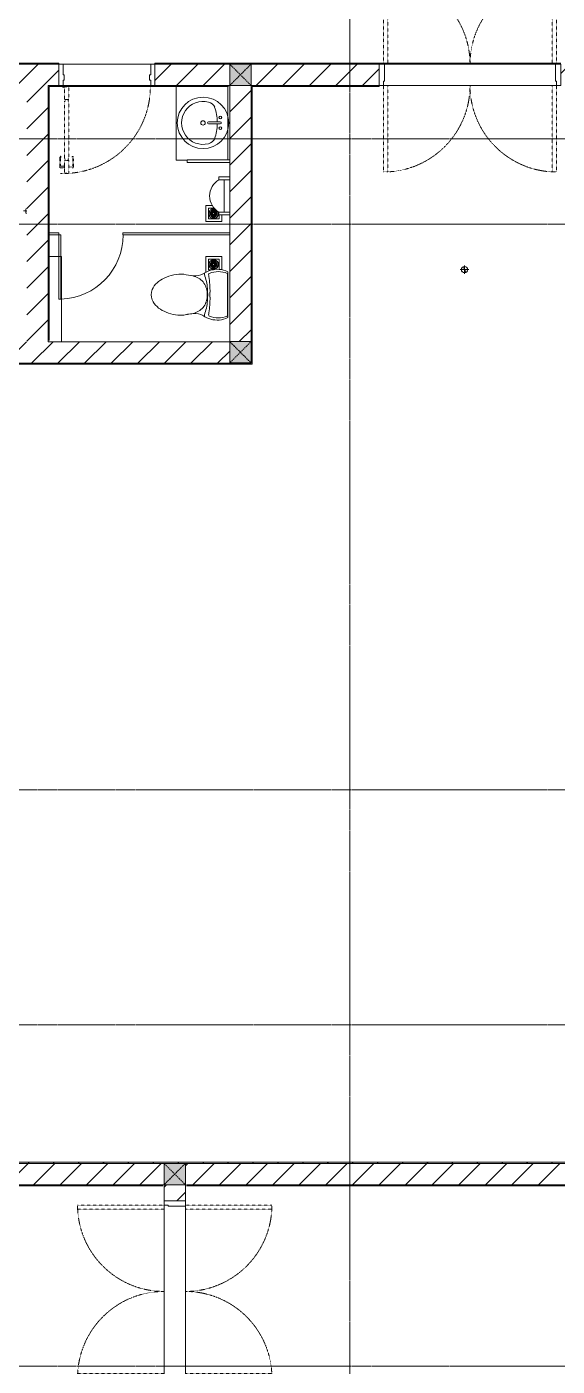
# Model space of a CAD drawing. Header units: millimetres. Extents: x 5359 to 218750, y -16347 to 109893.
# Drawn here: x 102928 to 107894, y 33837 to 46387 of the extents above; entities that cross this region are included whole.
import ezdxf

# ---------------------------------------------------------------- set-up
doc = ezdxf.new("R2010")
doc.units = ezdxf.units.MM
for name, pattern in [('Dash', [6, 3, -3]), ('Grid Line', [22.225, 12.7, -3.175, 3.175, -3.175]), ('IMPORT-CENTER _3_', [10.16, 6.35, -1.27, 1.27, -1.27]), ('NET VAN', [1.06, 0.53, -0.53])]:
    doc.linetypes.add(name, pattern=pattern)
for name, color, linetype, lineweight in [('0-1', 7, 'Continuous', 5), ('A-DETL-GENF-2', 9, 'NET VAN', 9), ('A-DOOR', 31, 'Continuous', 9), ('A-DOOR-FRAM', 31, 'Continuous', 9), ('A-FLOR', 192, 'Continuous', 9), ('A-WALL', 113, 'Continuous', 9), ('A-WALL-3', 113, 'Continuous', 18), ('A-WALL-PATT-3', 111, 'Continuous', 9), ('G-IMPT', 8, 'Continuous', 9), ('G-IMPT-1', 8, 'IMPORT-CENTER _3_', 9), ('I-WALL', 2, 'Continuous', 9), ('I-WALL-3', 2, 'Continuous', 18), ('M-EQPM', 50, 'Continuous', 9), ('P-SANR-FIXT', 6, 'Continuous', 9), ('S-BEAM-1', 9, 'Continuous', 9), ('S-COLS', 52, 'Continuous', 9), ('S-COLS-1', 253, 'Continuous', 5), ('S-COLS-4', 52, 'Continuous', 18), ('S-COLS-5', 52, 'Dash', 9), ('S-COLS-HDLN', 52, 'Dash', 9), ('S-GRID-1', 1, 'Grid Line', 9)]:
    doc.layers.add(name, color=color, linetype=linetype, lineweight=lineweight)
pattern_1 = [(45, (0, 0), (-124.4508, 124.4508), [])]
pattern_2 = [(45, (0, 0), (-116.67262, 116.67262), [])]

# ---------------------------------------------------------------- blocks, each defined once
blk = doc.blocks.new('NCV_TKTC_KET CAU_rvt-1-TKCS_MB ĐỊNH VỊ CỔNG-HÀNG RÀO')
at = {"layer": 'S-BEAM-1'}
for p in [(103138, 44235), (103252, 43437)]:
    blk.add_line(p, (103252, 44235), dxfattribs=at)
blk = doc.blocks.new('FD_07 - FD_07-1700x2200-CỬA ĐI 2 CÁNH-910693-TKCS_MB ĐỊNH VỊ CỔNG-HÀNG RÀO')
at = {"layer": 'A-DETL-GENF-2'}
for p, q in [((-810, 910), (-810, 100)), ((-770, 910), (-810, 910)), ((-770, 100), (-770, 910)), ((770, 100), (770, 910)), ((770, 910), (810, 910)), ((810, 910), (810, 100)), ((-810, 100), (-770, 100)), ((810, 100), (770, 100)), ((-810, -910), (-810, -100)), ((-810, -100), (-770, -100)), ((-770, -100), (-770, -910)), ((810, -100), (770, -100)), ((770, -100), (770, -910)), ((810, -910), (810, -100)), ((-770, -910), (-810, -910)), ((770, -910), (810, -910))]:
    blk.add_line(p, q, dxfattribs=at)
for centre, start, end in [((-810, 100), 0, 87.1694), ((810, 100), 92.8306, 180), ((-810, -100), 272.8306, 360), ((810, -100), 180, 267.1694)]:
    blk.add_arc(centre, 810, start, end, dxfattribs=at)
at = {"layer": 'A-DOOR'}
for p, q in [((-810, 100), (810, 100)), ((800, -100), (-800, -100))]:
    blk.add_line(p, q, dxfattribs=at)
at = {"layer": 'A-DOOR-FRAM'}
for p, q in [((-810, 100), (-850, 100)), ((-850, 100), (-850, -100)), ((-810, 60), (-810, 100)), ((-800, 60), (-810, 60)), ((-800, -100), (-800, 60)), ((810, 60), (800, 60)), ((800, 60), (800, -100)), ((850, 100), (810, 100)), ((810, 100), (810, 60)), ((850, -100), (850, 100)), ((-850, -100), (-800, -100)), ((800, -100), (850, -100))]:
    blk.add_line(p, q, dxfattribs=at)
blk = doc.blocks.new('THU NUOC - THU NUOC-1836407-TKCS_MB ĐỊNH VỊ CỔNG-HÀNG RÀO')
at = {"layer": 'M-EQPM'}
for p, q in [((-66, 47), (-66, -79)), ((-41, 42), (-41, -54)), ((-23, 11), (41, 11)), ((41, 5), (-23, 5)), ((-11, 23), (28, 23)), ((28, 17), (-11, 17)), ((-1, 36), (19, 36)), ((19, 30), (-1, 30)), ((59, 46), (10, 46)), ((59, -54), (59, 46)), ((84, -79), (84, 70)), ((-66, -79), (84, -79)), ((-41, -54), (59, -54)), ((-23, -1), (1, -1)), ((1, -7), (-23, -7)), ((-23, -14), (41, -14)), ((41, -20), (-23, -20)), ((-11, -26), (28, -26)), ((28, -32), (-11, -32)), ((-1, -38), (19, -38)), ((19, -44), (-1, -44)), ((1, -1), (1, -7)), ((17, -1), (41, -1)), ((17, -7), (17, -1)), ((41, -7), (17, -7))]:
    blk.add_line(p, q, dxfattribs=at)
for centre, radius, start, end in [((9, -4), 45, 0, 180), ((9, -4), 45, 0, 180), ((-23, 8), 3, 90, 270), ((-11, 20), 3, 90, 270), ((-1, 33), 3, 90, 270), ((19, 33), 3, 270, 90), ((28, 20), 3, 270, 90), ((41, 8), 3, 270, 90), ((9, -4), 45, 180, 360), ((9, -4), 45, 180, 360), ((-23, -4), 3, 90, 270), ((-23, -17), 3, 90, 270), ((-11, -29), 3, 90, 270), ((-1, -41), 3, 90, 270), ((19, -41), 3, 270, 90), ((28, -29), 3, 270, 90), ((41, -4), 3, 270, 90), ((41, -17), 3, 270, 90)]:
    blk.add_arc(centre, radius, start, end, dxfattribs=at)
blk = doc.blocks.new('TKTC_XREF_251221_MB TANG 1 - TKTC_XREF_260130_MB TANG 1_dwg_$cc-V117-TKCS_MB ĐỊNH VỊ CỔNG-HÀNG RÀO')
at = {"layer": 'G-IMPT'}
for centre, radius, start, end in [((0, 0), 0.5, 247.0281, 270), ((0, 0), 0.5, 259.7582, 298.7881), ((-0.19, -0.25), 0.312, 306.8699, 327.2123)]:
    blk.add_arc(centre, radius, start, end, dxfattribs=at)
at = {"layer": 'G-IMPT-1'}
blk.add_line((0, -0.67), (0, -0.4), dxfattribs=at)
blk = doc.blocks.new('TKTC_XREF_251221_MB TANG 1 - TKTC_XREF_260130_MB TANG 1_dwg_$cc-4202114-TKCS_MB ĐỊNH VỊ CỔNG-HÀNG RÀO')
at = {"layer": 'G-IMPT'}
blk.add_circle((0, 0), 0.5, dxfattribs=at)
for centre, radius, start, end in [((0, 0), 0.5, 90, 270), ((0.19, 0.25), 0.313, 126.8699, 233.1301), ((-0.19, -0.25), 0.313, 306.8699, 53.1301)]:
    blk.add_arc(centre, radius, start, end, dxfattribs=at)
at = {"layer": 'G-IMPT-1'}
for p, q in [((-0.67, 0), (0.67, 0)), ((0, -0.67), (0, 0.67))]:
    blk.add_line(p, q, dxfattribs=at)
blk = doc.blocks.new('TKTC_XREF_251221_MB TANG 1 - TKTC_XREF_260130_MB TANG 1_dwg-4202109-TKCS_MB ĐỊNH VỊ CỔNG-HÀNG RÀO')
at = {"layer": 'G-IMPT'}
for p, q in [((-99064, -355310), (-99884, -355310)), ((-95274, -355310), (-96874, -355310))]:
    blk.add_line(p, q, dxfattribs=at)
for name, p, xscale, yscale, zscale, rotation in [('TKTC_XREF_251221_MB TANG 1 - TKTC_XREF_260130_MB TANG 1_dwg_$cc-V117-TKCS_MB ĐỊNH VỊ CỔNG-HÀNG RÀO', (-100178, -356683), 113.7150000000073, 113.7150000000073, 113.7150000000073, 269.9990086637467), ('TKTC_XREF_251221_MB TANG 1 - TKTC_XREF_260130_MB TANG 1_dwg_$cc-4202114-TKCS_MB ĐỊNH VỊ CỔNG-HÀNG RÀO', (-96125, -357235), 60.00000000003408, 60.00000000003408, 60.00000000003408, 0.30471752172637)]:
    blk.add_blockref(name, p, dxfattribs=dict(xscale=xscale, yscale=yscale, zscale=zscale, rotation=rotation))
blk = doc.blocks.new('TKTC_XREF_251221_MB TANG 1 - TKTC_XREF_251221_MB TANG 1-2038492-TKCS_MB ĐỊNH VỊ CỔNG-HÀNG RÀO')
blk.add_blockref('TKTC_XREF_251221_MB TANG 1 - TKTC_XREF_260130_MB TANG 1_dwg-4202109-TKCS_MB ĐỊNH VỊ CỔNG-HÀNG RÀO', (169499, 384110))
blk = doc.blocks.new('DOOR_CW_01 CANH MO-PANEL KINH - DIG_04-900x2200-CỬA NHÔM KÍNH-2408600-TKCS_MB ĐỊNH VỊ CỔNG-HÀNG RÀO')
at = {"layer": 'A-DETL-GENF-2'}
for p, q in [((-397, -232), (-397, -112)), ((-397, -112), (-357, -112)), ((-357, -112), (-357, -232)), ((-357, -232), (-397, -232)), ((-397, -246), (-391, -246)), ((-397, -788), (-397, -246)), ((-391, -246), (-391, -232)), ((-391, -232), (-363, -232)), ((-363, -232), (-363, -246)), ((-357, -246), (-363, -246)), ((-357, -246), (-357, -788)), ((-442, -787), (-442, -866)), ((-399, -870), (-438, -870)), ((-434, -761), (-427, -766)), ((-434, -850), (-434, -787)), ((-399, -854), (-430, -854)), ((-399, -842), (-399, -882)), ((-397, -842), (-399, -842)), ((-397, -788), (-391, -788)), ((-357, -802), (-397, -802)), ((-397, -802), (-397, -922)), ((-397, -842), (-397, -882)), ((-391, -802), (-391, -788)), ((-363, -802), (-391, -802)), ((-357, -788), (-363, -788)), ((-363, -788), (-363, -802)), ((-357, -922), (-357, -802)), ((-357, -842), (-357, -882)), ((-357, -842), (-355, -842)), ((-355, -842), (-355, -882)), ((-355, -854), (-324, -854)), ((-355, -870), (-316, -870)), ((-320, -761), (-327, -766)), ((-320, -850), (-320, -787)), ((-312, -787), (-312, -866)), ((-399, -882), (-397, -882)), ((-397, -922), (-357, -922)), ((-355, -882), (-357, -882))]:
    blk.add_line(p, q, dxfattribs=at)
blk.add_circle((-407, -110), 10, dxfattribs=at)
for centre, radius, start, end in [((-407, -110), 814, 268, 0), ((-397, -787), 45, 145, 180), ((-438, -866), 4, 180, 270), ((-397, -787), 37, 145, 180), ((-430, -850), 4, 180, 270), ((-357, -787), 37, 0, 35), ((-324, -850), 4, 270, 0), ((-357, -787), 45, 360, 35), ((-316, -866), 4, 270, 0)]:
    blk.add_arc(centre, radius, start, end, dxfattribs=at)
at = {"layer": 'A-DOOR'}
for p, q in [((-450, -100), (-450, 100)), ((-450, 100), (-410, 100)), ((-410, 100), (-410, 0)), ((410, 0), (410, 100)), ((410, 100), (450, 100)), ((450, 100), (450, -100)), ((-410, -100), (-450, -100)), ((-410, 0), (-400, 0)), ((-410, -50), (-410, -100)), ((-400, -50), (-410, -50)), ((-407, -100), (-382, -100)), ((-400, 0), (-400, -50)), ((400, 0), (410, 0)), ((400, -50), (400, 0)), ((410, -50), (400, -50)), ((410, -100), (410, -50)), ((450, -100), (410, -100))]:
    blk.add_line(p, q, dxfattribs=at)
blk = doc.blocks.new('TOILET - TOILET-761241-TKCS_MB ĐỊNH VỊ CỔNG-HÀNG RÀO')
at = {"layer": 'P-SANR-FIXT'}
for p, q in [((214, -19), (-214, -19)), ((194, -20), (-194, -20)), ((-172, -330), (-179, -355)), ((172, -330), (179, -355))]:
    blk.add_line(p, q, dxfattribs=at)
for centre, radius, start, end in [((2, -114), 240, 176.4513, 195.2961), ((-46, -111), 192, 151.2809, 176.4513), ((-10, -107), 207, 156.2862, 203.7138), ((-194, -26), 6.48, 92.3168, 156.2862), ((194, -26), 6.48, 23.7138, 87.6832), ((10, -107), 207, 336.2862, 23.7138), ((46, -111), 192, 3.5487, 28.7191), ((-2, -114), 240, 344.7039, 3.5487), ((-4, -116), 234, 195.2961, 215.2147), ((-195, -224), 13.8, 230.6724, 288.9927), ((-189, -186), 11.7, 205.4105, 277.5788), ((-343, -327), 167, 355.4559, 27.38), ((1, -792), 587, 95.8322, 108.9927), ((179, -2951), 2778, 97.2351, 97.5788), ((0, -384), 180, 127.4036, 162.5964), ((-14, -1400), 1216, 90.3974, 97.407), ((0, -416), 206, 90, 122.0732), ((0, -787), 581, 84.1678, 95.8322), ((0, -3463), 3278, 89.6026, 90.3974), ((0, -416), 206, 57.9268, 90), ((14, -1400), 1216, 82.593, 89.6026), ((-1, -792), 587, 71.0073, 84.1678), ((0, -384), 180, 17.4036, 52.5964), ((-179, -2951), 2778, 82.4212, 82.7649), ((343, -327), 167, 152.62, 184.5441), ((189, -186), 11.7, 262.4212, 334.5895), ((195, -224), 13.8, 251.0073, 309.3276), ((4, -116), 234, 324.7853, 344.7039), ((-719, -298), 544, 346.0536, 355.4559), ((719, -298), 544, 184.5441, 190.2879), ((137, -461), 330, 174.3487, 207.6878), ((-137, -461), 330, 332.3122, 3.6835), ((-1948, -805), 2171, 9.681, 10.8949), ((45, -529), 218, 203.2216, 244.7718), ((-45, -529), 218, 295.2282, 336.7784), ((0, -624), 112, 244.7718, 295.2282)]:
    blk.add_arc(centre, radius, start, end, dxfattribs=at)
blk = doc.blocks.new('M_Single-Flush1 - D7-600x2000-764443-TKCS_MB ĐỊNH VỊ CỔNG-HÀNG RÀO')
at = {"layer": 'A-DOOR'}
for p, q in [((280, 10), (280, 611)), ((300, 611), (280, 611)), ((300, 10), (300, 611)), ((300, 10), (280, 10))]:
    blk.add_line(p, q, dxfattribs=at)
blk.add_arc((300, 10), 602, 91.9048, 180, dxfattribs=at)
blk = doc.blocks.new('Bồn tiểu đứng - Bồn tiểu đứng-2409637-TKCS_MB ĐỊNH VỊ CỔNG-HÀNG RÀO')
at = {"layer": 'P-SANR-FIXT'}
for p, q in [((12.7, -100), (-12.7, -100)), ((-12.7, -100), (-12.7, -500)), ((12.7, -500), (12.7, -100)), ((-12.7, -500), (12.7, -500))]:
    blk.add_line(p, q, dxfattribs=at)
blk = doc.blocks.new('Urinal _1_ - Urinal _1_-2409638-TKCS_MB ĐỊNH VỊ CỔNG-HÀNG RÀO')
at = {"layer": 'P-SANR-FIXT'}
for p, q in [((-287, -100), (69, -100)), ((-287, -202), (-287, -100)), ((-287, -100), (-287, -202)), ((-261, -100), (-287, -100)), ((-261, -151), (-261, -100)), ((-261, -100), (43, -100)), ((-261, -202), (-261, -100)), ((43, -100), (43, -151)), ((43, -202), (43, -100)), ((43, -100), (69, -100)), ((69, -100), (69, -202)), ((69, -100), (69, -202)), ((-261, -202), (-287, -202)), ((-287, -202), (-261, -202)), ((43, -151), (-261, -151)), ((69, -202), (43, -202)), ((69, -202), (43, -202))]:
    blk.add_line(p, q, dxfattribs=at)
blk.add_arc((-109, -110), 178, 211.0027, 328.9973, dxfattribs=at)
blk.add_arc((-109, -110), 178, 211.0027, 328.9973, dxfattribs=at)
blk = doc.blocks.new('lavabo 1 sink - 600mm x 2400mm Long-2416881-TKCS_MB ĐỊNH VỊ CỔNG-HÀNG RÀO')
at = {"layer": 'P-SANR-FIXT'}
for p, q in [((-416, 600), (-1116, 600)), ((-1116, 600), (-1116, 500)), ((-416, 100), (-416, 600)), ((-416, 119), (-1113, 119)), ((-1113, 100), (-416, 100))]:
    blk.add_line(p, q, dxfattribs=at)
blk = doc.blocks.new('Sink - Vanity - Round1 - Basin 2-763242-TKCS_MB ĐỊNH VỊ CỔNG-HÀNG RÀO')
at = {"layer": 'P-SANR-FIXT'}
for p, q in [((87, 247), (87, 136)), ((106, 247), (106, 136))]:
    blk.add_line(p, q, dxfattribs=at)
for centre, radius, start, end in [((97, 85), 241, 360, 180), ((46, 247), 12.7, 360, 180), ((97, 247), 9.52, 360, 180), ((147, 247), 12.7, 360, 180), ((97, 85), 201, 165.3071, 14.6929), ((1, 104), 105, 120.7927, 162.1904), ((97, -233), 452, 91.2067, 109.2086), ((46, 247), 12.7, 180, 360), ((97, 136), 9.52, 180, 360), ((97, -233), 452, 70.7914, 88.7933), ((147, 247), 12.7, 180, 0), ((192, 104), 105, 17.8096, 59.2073), ((97, 85), 241, 180, 360), ((97, 85), 20.6, 360, 180), ((97, 85), 20.6, 180, 360)]:
    blk.add_arc(centre, radius, start, end, dxfattribs=at)
blk = doc.blocks.new('THU NUOC - THU NUOC-V315-TKCS_MB ĐỊNH VỊ CỔNG-HÀNG RÀO')
at = {"layer": 'M-EQPM'}
for p, q in [((-66, 71), (-66, 9)), ((84, 71), (-66, 71)), ((59, 46), (-41, 46)), ((-41, 46), (-41, 9)), ((-23, 11), (41, 11)), ((41, 5), (-23, 5)), ((-11, 23), (28, 23)), ((28, 17), (-11, 17)), ((-1, 36), (19, 36)), ((19, 30), (-1, 30)), ((59, -54), (59, 46)), ((84, -79), (84, 71)), ((-23, -1), (1, -1)), ((1, -7), (-23, -7)), ((-23, -14), (41, -14)), ((41, -20), (-23, -20)), ((-11, -26), (28, -26)), ((28, -32), (-11, -32)), ((-1, -38), (19, -38)), ((19, -44), (-1, -44)), ((1, -1), (1, -7)), ((3, -54), (59, -54)), ((17, -1), (41, -1)), ((17, -7), (17, -1)), ((41, -7), (17, -7)), ((21, -79), (84, -79))]:
    blk.add_line(p, q, dxfattribs=at)
for centre, radius, start, end in [((9, -4), 45, 0, 180), ((9, -4), 45, 0, 180), ((-23, 8), 3, 90, 270), ((-11, 20), 3, 90, 270), ((-1, 33), 3, 90, 270), ((19, 33), 3, 270, 90), ((28, 20), 3, 270, 90), ((41, 8), 3, 270, 90), ((9, -4), 45, 180, 205.5254), ((9, -4), 45, 180, 205.5254), ((-23, -4), 3, 90, 270), ((-23, -17), 3, 90, 270), ((-11, -29), 3, 90, 270), ((-1, -41), 3, 90, 270), ((9, -4), 45, 256.0473, 360), ((9, -4), 45, 256.0473, 360), ((19, -41), 3, 270, 90), ((28, -29), 3, 270, 90), ((41, -4), 3, 270, 90), ((41, -17), 3, 270, 90)]:
    blk.add_arc(centre, radius, start, end, dxfattribs=at)
blk = doc.blocks.new('G1_SOF - BO TRU - 200x200-3050151-TKCS_MB ĐỊNH VỊ CỔNG-HÀNG RÀO')
at = {"layer": 'S-COLS-HDLN'}
for p, q in [((-100, 100), (100, -100)), ((100, 100), (-100, -100))]:
    blk.add_line(p, q, dxfattribs=at)

msp = doc.modelspace()

# ---------------------------------------------------------------- hatches: boundary and pattern name
at = {"layer": 'A-WALL-PATT-3'}
h = msp.add_hatch(dxfattribs=at)
h.set_pattern_fill('FP_1', color=256, style=0, pattern_type=2)
h.set_pattern_definition(pattern_1)
h.paths.add_polyline_path([(100983, 45836.9), (101927.6, 45836.9), (101927.6, 46036.9), (99977.6, 46036.9), (99977.6, 45836.9)])
h.paths.add_polyline_path([(103227.6, 45836.9), (103227.6, 46036.9), (102827.6, 46036.9), (102827.6, 45836.9), (103137.6, 45836.9)])
h.paths.add_polyline_path([(104817.6, 45836.9), (104827.6, 45837.7), (104827.6, 46036.9), (104127.6, 46036.9), (104127.6, 45836.9), (104614.3, 45836.9)])
h = msp.add_hatch(dxfattribs=at)
h.set_pattern_fill('FP_1', color=256, style=0, pattern_type=2)
h.set_pattern_definition(pattern_1)
h.paths.add_polyline_path([(114297.8, 45836.9), (116252.6, 45836.9), (116252.6, 46036.9), (112352.6, 46036.9), (112352.6, 45836.9)])
h.paths.add_polyline_path([(109252.6, 45836.9), (109252.6, 46036.9), (107927.6, 46036.9), (107927.6, 45836.9)])
h.paths.add_polyline_path([(109452.6, 45836.9), (112152.6, 45836.9), (112152.6, 46036.9), (109452.6, 46036.9)])
h.paths.add_polyline_path([(106227.6, 45836.9), (106227.6, 46036.9), (105027.6, 46036.9), (105027.6, 45836.9)])
h = msp.add_hatch(dxfattribs=at)
h.set_pattern_fill('FP_1', color=256, style=0, pattern_type=2)
h.set_pattern_definition(pattern_1)
h.paths.add_polyline_path([(102927.6, 43436.9), (103127.6, 43436.9), (103127.6, 45836.9), (102927.6, 45836.9), (102927.6, 43446.9)])
h = msp.add_hatch(dxfattribs=at)
h.set_pattern_fill('FP_33', color=256, style=0, pattern_type=2)
h.set_pattern_definition([(0, (0, 0), (894.08, 223.52), [73.762, -596.798, 73.762, -596.798, -3576.32]), (0, (0, 0), (894.08, 223.52), [-1341.12, 73.762, -1267.358, 73.762, -596.798, -1564.64]), (0, (0, 0), (894.08, 223.52), [-3352.8, 73.762, -373.278, 73.762, -1043.838]), (120, (335.28, 111.76), (-640.614, 662.536), [73.762, -596.798, 73.762, -4173.118]), (120, (335.28, 111.76), (-640.614, 662.536), [-744.322, -596.798, 73.762, -1267.358, -2235.2]), (120, (335.28, 111.76), (-640.614, 662.536), [-2682.24, 73.762, -596.798, 73.762, -1490.878]), (120, (335.28, 111.76), (-640.614, 662.536), [-3426.562, -373.278, 73.762, -1043.838]), (240, (447.04, 558.8), (-253.466, -886.056), [73.762, -596.798, 73.762, -4173.118]), (240, (447.04, 558.8), (-253.466, -886.056), [-744.322, -596.798, 73.762, -1267.358, -2235.2]), (240, (447.04, 558.8), (-253.466, -886.056), [-2682.24, 73.762, -596.798, 73.762, -1490.878]), (240, (447.04, 558.8), (-253.466, -886.056), [-3426.562, -373.278, 73.762, -1043.838])])
h.paths.add_polyline_path([(103137.6, 43436.9), (103137.6, 45836.9), (103127.6, 45836.9), (103127.6, 43436.9)])
h = msp.add_hatch(dxfattribs=at)
h.set_pattern_fill('FP_1', color=256, style=0, pattern_type=2)
h.set_pattern_definition(pattern_1)
h.paths.add_polyline_path([(105027.6, 43236.9), (105027.6, 43237.7), (104827.6, 43236.9)])
h.paths.add_polyline_path([(105027.6, 43437.7), (105027.6, 45837.7), (104827.6, 45836.9), (104827.6, 43437.7)])
h = msp.add_hatch(dxfattribs=at)
h.set_pattern_fill('FP_32', color=256, style=0, pattern_type=2)
h.set_pattern_definition(pattern_2)
h.paths.add_polyline_path([(116252.6, 45826.9), (116252.6, 45836.9), (107927.6, 45836.9), (107927.6, 45826.9), (116242.6, 45826.9)])
h.paths.add_polyline_path([(106217.6, 45826.9), (106227.6, 45826.9), (106227.6, 45836.9), (105027.6, 45836.9), (105027.6, 45826.9), (105037.6, 45826.9)])
h = msp.add_hatch(dxfattribs=at)
h.set_pattern_fill('FP_32', color=256, style=0, pattern_type=2)
h.set_pattern_definition(pattern_2)
h.paths.add_polyline_path([(105037.6, 43236.9), (105037.6, 45826.9), (105027.6, 45826.9), (105027.6, 43236.9)])
h = msp.add_hatch(dxfattribs=at)
h.set_pattern_fill('FP_1', color=256, style=0, pattern_type=2)
h.set_pattern_definition(pattern_1)
h.paths.add_polyline_path([(100052.6, 43236.9), (104827.6, 43237.7), (104827.6, 43436.9), (100052.6, 43436.9)])
h = msp.add_hatch(dxfattribs=at)
h.set_pattern_fill('FP_32', color=256, style=0, pattern_type=2)
h.set_pattern_definition(pattern_2)
h.paths.add_polyline_path([(102798.7, 43226.9), (105037.6, 43226.9), (105037.6, 43236.9), (100062.6, 43236.9), (100062.6, 43226.9), (102193.5, 43226.9)])
h = msp.add_hatch(dxfattribs=at)
h.set_pattern_fill('FP_1', color=256, style=0, pattern_type=2)
h.set_pattern_definition(pattern_1)
h.paths.add_polyline_path([(116113.4, 35537.4), (116252.6, 35537.4), (116252.6, 35737.4), (111452.6, 35737.4), (111452.6, 35537.4), (115508.2, 35537.4)])
h.paths.add_polyline_path([(108052.6, 35537.4), (108052.6, 35737.4), (104412.6, 35737.4), (104412.6, 35537.4), (107035.2, 35537.4)])
h.paths.add_polyline_path([(104212.6, 35537.4), (104212.6, 35737.4), (100052.6, 35737.4), (100052.6, 35537.4), (102193.5, 35537.4)])
h.paths.add_polyline_path([(108252.6, 35537.4), (111252.6, 35537.4), (111252.6, 35737.4), (108252.6, 35737.4)])
h.paths.add_polyline_path([(99852.6, 35537.4), (99852.6, 35737.4), (95052.4, 35737.4), (95052.4, 35537.4), (99772.6, 35537.4)])
h.paths.add_polyline_path([(94852.4, 35537.4), (94852.4, 35737.4), (94702.4, 35737.4), (94702.4, 35537.4)])
h.paths.add_polyline_path([(91852.6, 35537.4), (93612.4, 35537.4), (93612.4, 35737.4), (91852.6, 35737.4)])
h = msp.add_hatch(dxfattribs=at)
h.set_pattern_fill('FP_32', color=256, style=0, pattern_type=2)
h.set_pattern_definition(pattern_2)
h.paths.add_polyline_path([(114297.8, 35737.4), (114892.6, 35737.4), (114892.6, 35747.4), (100052.6, 35747.4), (100052.6, 35737.4), (111876.9, 35737.4)])
h = msp.add_hatch(dxfattribs=at)
h.set_pattern_fill('FP_32', color=256, style=0, pattern_type=2)
h.set_pattern_definition(pattern_2)
h.paths.add_polyline_path([(104212.6, 35527.4), (104212.6, 35537.4), (94702.4, 35537.4), (94702.4, 35527.4), (104202.6, 35527.4)])
h.paths.add_polyline_path([(92510, 35527.4), (93612.4, 35527.4), (93612.4, 35537.4), (91642.6, 35537.4), (91642.6, 35527.4)])
h = msp.add_hatch(dxfattribs=at)
h.set_pattern_fill('FP_1', color=256, style=0, pattern_type=2)
h.set_pattern_definition(pattern_1)
h.paths.add_polyline_path([(104412.6, 33536.9), (104412.6, 33687.4), (104212.6, 33687.4), (104212.6, 33536.9)])
h.paths.add_polyline_path([(104252.6, 35387.4), (104412.6, 35387.4), (104412.6, 35537.4), (104212.6, 35537.4), (104212.6, 35387.4)])
h = msp.add_hatch(dxfattribs=at)
h.set_pattern_fill('FP_32', color=256, style=0, pattern_type=2)
h.set_pattern_definition(pattern_2)
h.paths.add_polyline_path([(115508.2, 35527.4), (116462.6, 35527.4), (116462.6, 35537.4), (104422.6, 35537.4), (104422.6, 35527.4), (114903, 35527.4)])
at = {"layer": 'S-COLS-1'}
for points in [[(104827.6, 45837.7), (105027.6, 45837.7), (105027.6, 46037.7), (104827.6, 46036.9)], [(105027.6, 43237.7), (105027.6, 43437.7), (104827.6, 43436.9), (104827.6, 43237.7)], [(104212.6, 35537.4), (104412.6, 35537.4), (104412.6, 35737.4), (104212.6, 35737.4)]]:
    msp.add_hatch(color=256, dxfattribs=at).paths.add_polyline_path(points)

# ---------------------------------------------------------------- linework, layer by layer
at = {"layer": 'A-FLOR'}
for p, q in [((103267.6, 46036.9), (104087.6, 46036.9)), ((107887.6, 45836.9), (106267.6, 45836.9))]:
    msp.add_line(p, q, dxfattribs=at)
at = {"layer": 'A-WALL'}
for p, q in [((103227.6, 46036.9), (102827.6, 46036.9)), ((104827.6, 46036.9), (104127.6, 46036.9)), ((104827.6, 45837.7), (104827.6, 46036.9)), ((106227.6, 46036.9), (105027.6, 46036.9)), ((105027.6, 46036.9), (105027.6, 45837.7)), ((106227.6, 46046.9), (107927.6, 46046.9)), ((103227.6, 45836.9), (103127.6, 45836.9)), ((104127.6, 45836.9), (104817.6, 45836.9)), ((105027.6, 45837.7), (104827.6, 45837.7)), ((105027.6, 45836.9), (106227.6, 45836.9)), ((104827.6, 44436.9), (104827.6, 44456.9)), ((104827.6, 43437.7), (105027.6, 43437.7)), ((104827.6, 43237.7), (104827.6, 43436.9)), ((105027.6, 43237.7), (104827.6, 43237.7)), ((104212.6, 35537.4), (104212.6, 35737.4)), ((104412.6, 35737.4), (104412.6, 35387.4)), ((100052.6, 35537.4), (104212.6, 35537.4)), ((104212.6, 35537.4), (100052.6, 35537.4)), ((104212.6, 35527.4), (104212.6, 35387.4)), ((104422.6, 35537.4), (108052.6, 35537.4)), ((104212.6, 33727.4), (104212.6, 35347.4)), ((104412.6, 35337.4), (104412.6, 33737.4))]:
    msp.add_line(p, q, dxfattribs=at)
at = {"layer": 'A-WALL-3'}
for p, q in [((103227.6, 46046.9), (102827.6, 46046.9)), ((103227.6, 46036.9), (103227.6, 46046.9)), ((106227.6, 46046.9), (104127.6, 46046.9)), ((104127.6, 46046.9), (104127.6, 46036.9)), ((104827.6, 46036.9), (105027.6, 46036.9)), ((106227.6, 46036.9), (106227.6, 46046.9)), ((103127.6, 44456.9), (103127.6, 45836.9)), ((104817.6, 45836.9), (104827.6, 45836.9)), ((104827.6, 45836.9), (104827.6, 45139.6)), ((104827.6, 45114.2), (104827.6, 44980)), ((104827.6, 44623.9), (104827.6, 44456.9)), ((104827.6, 44436.9), (104827.6, 43437.7)), ((104827.6, 43436.9), (103137.6, 43436.9)), ((104212.6, 35537.4), (104212.6, 35537.4)), ((104412.6, 35537.4), (104212.6, 35537.4))]:
    msp.add_line(p, q, dxfattribs=at)
at = {"layer": 'I-WALL'}
for p, q in [((104127.6, 45826.9), (103227.6, 45826.9)), ((103267.6, 45836.9), (104087.6, 45836.9))]:
    msp.add_line(p, q, dxfattribs=at)
at = {"layer": 'I-WALL-3'}
for p, q in [((103137.6, 43446.9), (103137.6, 45826.9)), ((103137.6, 45826.9), (103227.6, 45826.9)), ((103227.6, 45826.9), (103227.6, 45836.9)), ((104127.6, 45836.9), (104127.6, 45826.9)), ((104127.6, 45826.9), (104817.6, 45826.9)), ((105027.6, 45836.9), (105027.6, 43236.9)), ((105037.6, 45826.9), (106227.6, 45826.9)), ((105037.6, 43226.9), (105037.6, 45826.9)), ((106227.6, 45826.9), (106227.6, 45836.9)), ((103227.6, 44456.9), (103127.6, 44456.9)), ((103127.6, 44456.9), (103127.6, 43436.9)), ((103127.6, 44436.9), (103227.6, 44436.9)), ((103227.6, 44436.9), (103227.6, 44456.9)), ((104827.6, 44456.9), (103827.6, 44456.9)), ((103827.6, 44456.9), (103827.6, 44436.9)), ((103827.6, 44436.9), (104827.6, 44436.9)), ((103127.6, 43436.9), (103137.6, 43436.9)), ((105027.6, 43236.9), (100062.6, 43236.9)), ((100062.6, 43226.9), (105037.6, 43226.9)), ((100052.6, 35737.4), (111452.6, 35737.4)), ((114892.6, 35747.4), (100062.6, 35747.4)), ((94702.4, 35527.4), (104202.6, 35527.4)), ((104212.6, 35527.4), (104212.6, 35537.4)), ((104422.6, 35527.4), (116462.6, 35527.4))]:
    msp.add_line(p, q, dxfattribs=at)
at = {"layer": 'S-COLS'}
for p, q in [((104827.6, 46036.9), (104827.6, 45837.7)), ((105027.6, 45837.7), (105027.6, 46036.9)), ((104827.6, 45837.7), (105027.6, 45837.7)), ((105027.6, 43437.7), (104827.6, 43437.7)), ((104827.6, 43436.9), (104827.6, 43237.7)), ((104827.6, 43237.7), (105027.6, 43237.7)), ((104212.6, 35737.4), (104212.6, 35537.4)), ((104412.6, 35537.4), (104412.6, 35737.4))]:
    msp.add_line(p, q, dxfattribs=at)
at = {"layer": 'S-COLS-4'}
for p, q in [((105027.6, 46037.7), (104827.6, 46037.7)), ((104827.6, 46037.7), (104827.6, 46036.9)), ((105027.6, 46036.9), (105027.6, 46037.7)), ((104827.6, 43437.7), (104827.6, 43436.9)), ((105027.6, 43237.7), (105027.6, 43437.7)), ((104412.6, 35737.4), (104212.6, 35737.4)), ((104212.6, 35537.4), (104412.6, 35537.4))]:
    msp.add_line(p, q, dxfattribs=at)
at = {"layer": 'S-GRID-1'}
for p, q in [((105952.6, 13102.5), (105952.6, 80482.7)), ((132680.6, 45336.9), (27631.1, 45336.9)), ((135474.6, 44536.9), (24837.1, 44536.9)), ((135474.6, 39236.9), (24837.1, 39236.9)), ((135474.6, 37036.9), (24837.1, 37036.9)), ((132680.6, 33836.9), (27631.1, 33836.9))]:
    msp.add_line(p, q, dxfattribs=at)

# ---------------------------------------------------------------- block references
at = {"layer": '0-1'}
msp.add_blockref('NCV_TKTC_KET CAU_rvt-1-TKCS_MB ĐỊNH VỊ CỔNG-HÀNG RÀO', (0, 0), dxfattribs=at)
at = {"layer": 'A-DOOR'}
for name, p, rotation in [('FD_07 - FD_07-1700x2200-CỬA ĐI 2 CÁNH-910693-TKCS_MB ĐỊNH VỊ CỔNG-HÀNG RÀO', (107077.6, 45936.9), 180), ('M_Single-Flush1 - D7-600x2000-764443-TKCS_MB ĐỊNH VỊ CỔNG-HÀNG RÀO', (103527.6, 44446.9), 180), ('FD_07 - FD_07-1700x2200-CỬA ĐI 2 CÁNH-910693-TKCS_MB ĐỊNH VỊ CỔNG-HÀNG RÀO', (104312.6, 34537.4), 90)]:
    msp.add_blockref(name, p, dxfattribs=dict(at, rotation=rotation))
msp.add_blockref('DOOR_CW_01 CANH MO-PANEL KINH - DIG_04-900x2200-CỬA NHÔM KÍNH-2408600-TKCS_MB ĐỊNH VỊ CỔNG-HÀNG RÀO', (103677.6, 45936.9), dxfattribs=at)
at = {"layer": 'M-EQPM'}
msp.add_blockref('TKTC_XREF_251221_MB TANG 1 - TKTC_XREF_251221_MB TANG 1-2038492-TKCS_MB ĐỊNH VỊ CỔNG-HÀNG RÀO', (33652.6, 17236.9), dxfattribs=at)
at = {"layer": 'M-EQPM', "rotation": 180}
for name, p in [('THU NUOC - THU NUOC-V315-TKCS_MB ĐỊNH VỊ CỔNG-HÀNG RÀO', (104686.3, 44632.5)), ('THU NUOC - THU NUOC-1836407-TKCS_MB ĐỊNH VỊ CỔNG-HÀNG RÀO', (104686.3, 44156.7))]:
    msp.add_blockref(name, p, dxfattribs=at)
at = {"layer": 'P-SANR-FIXT'}
for name, p, rotation in [('lavabo 1 sink - 600mm x 2400mm Long-2416881-TKCS_MB ĐỊNH VỊ CỔNG-HÀNG RÀO', (104927.6, 46253), 90), ('Sink - Vanity - Round1 - Basin 2-763242-TKCS_MB ĐỊNH VỊ CỔNG-HÀNG RÀO', (104492.4, 45583.6), 269.9999999999998), ('Bồn tiểu đứng - Bồn tiểu đứng-2409637-TKCS_MB ĐỊNH VỊ CỔNG-HÀNG RÀO', (104927.6, 45126.9), 270), ('Urinal _1_ - Urinal _1_-2409638-TKCS_MB ĐỊNH VỊ CỔNG-HÀNG RÀO', (104927.6, 44693.1), 270), ('TOILET - TOILET-761241-TKCS_MB ĐỊNH VỊ CỔNG-HÀNG RÀO', (104827.6, 43876.9), 269.9999999999996)]:
    msp.add_blockref(name, p, dxfattribs=dict(at, rotation=rotation))
at = {"layer": 'S-COLS-5'}
for p in [(104927.6, 45937.7), (104927.6, 43337.7), (104312.6, 35637.4)]:
    msp.add_blockref('G1_SOF - BO TRU - 200x200-3050151-TKCS_MB ĐỊNH VỊ CỔNG-HÀNG RÀO', p, dxfattribs=at)

doc.saveas('drawing.dxf')
